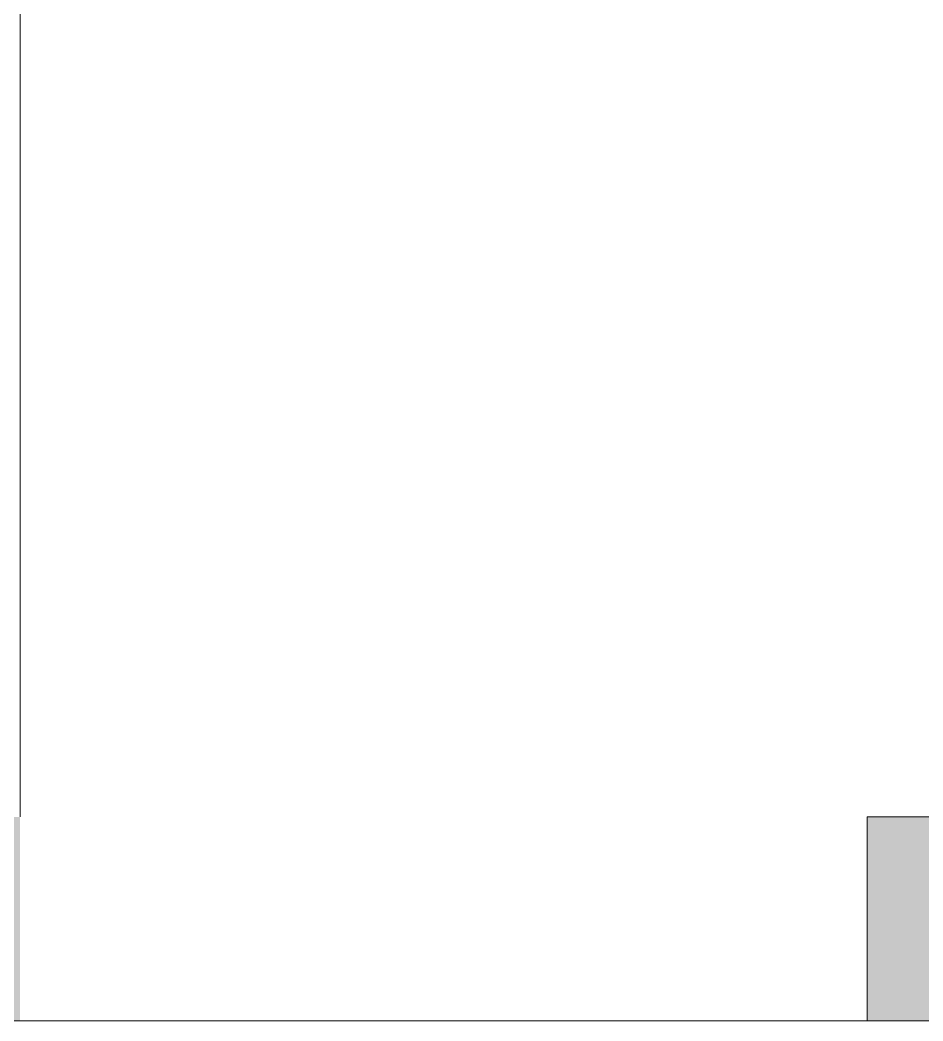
# Model space of a CAD drawing. Header units: inches. Extents: x 22 to 382261, y 22 to 371281.
# Drawn here: x 79625 to 81970, y 58656 to 61256 of the extents above; entities that cross this region are included whole.
import ezdxf

# ---------------------------------------------------------------- set-up
doc = ezdxf.new("R2010")
doc.units = ezdxf.units.IN
doc.header["$MEASUREMENT"] = 0
doc.layers.add('A-FLOR', color=192, linetype='Continuous', lineweight=9)
doc.layers.add('Q-CASE', color=31, linetype='Continuous', lineweight=9)

# ---------------------------------------------------------------- blocks, each defined once
blk = doc.blocks.new('Casework 23 - Casework 23-687365-01-GROUND FLOOR FURNITURE PLAN')
at = {"layer": 'Q-CASE'}
h = blk.add_hatch(color=256, dxfattribs=at)
h.paths.add_polyline_path([(-12668.8, 2098.2), (-12668.8, 2628.2), (-13198.8, 2628.2), (-13198.8, 2098.2)])
h.paths.add_polyline_path([(-19941.1, 2098.2), (-19558.8, 2098.2), (-19558.8, 2628.2), (-20078.8, 2628.2), (-20078.8, 2098.2)])
h.paths.add_polyline_path([(-22278.8, 2098.2), (-22278.8, 2628.2), (-22798.8, 2628.2), (-22798.8, 2098.2)])
h.paths.add_polyline_path([(-26698.8, 2098.2), (-26698.8, 2628.2), (-27228.8, 2628.2), (-27228.8, 2098.2)])
at = {"layer": 'Q-CASE', "lineweight": 18}
for p, q in [((-19558.8, 2628.2), (-20078.8, 2628.2)), ((-20078.8, 2628.2), (-20078.8, 2098.2)), ((-20078.8, 2098.2), (-19558.8, 2098.2))]:
    blk.add_line(p, q, dxfattribs=at)

msp = doc.modelspace()

# ---------------------------------------------------------------- linework, layer by layer
at = {"layer": 'A-FLOR'}
for p, q in [((79624.9, 59186), (79624.9, 63326)), ((81824.9, 58656), (79364.9, 58656))]:
    msp.add_line(p, q, dxfattribs=at)

# ---------------------------------------------------------------- block references
at = {"layer": 'Q-CASE'}
msp.add_blockref('Casework 23 - Casework 23-687365-01-GROUND FLOOR FURNITURE PLAN', (101903.7, 56557.9), dxfattribs=at)

doc.saveas('drawing.dxf')
